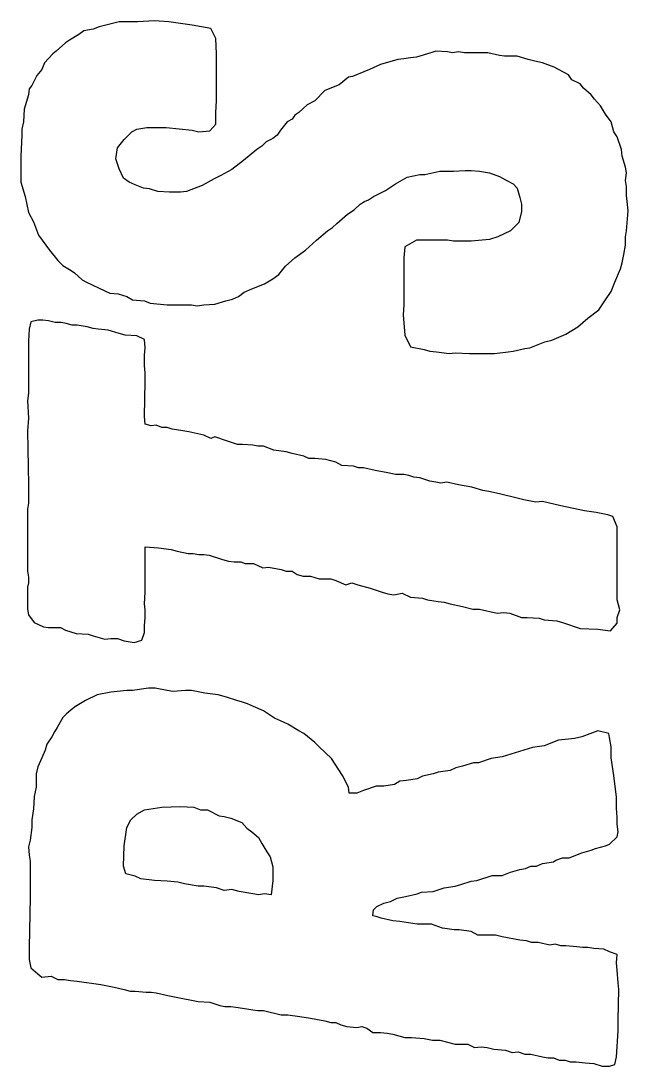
# Model space of a CAD drawing. Extents: x 21.5 to 68.8, y -31.2 to -10.6.
# Drawn here: x 46.877 to 47.897, y -14.927 to -13.171 of the extents above; entities that cross this region are included whole.
import ezdxf

# ---------------------------------------------------------------- set-up
doc = ezdxf.new("R2010")
doc.units = 0
doc.layers.add('Special_Silkscreen_Paths', color=7, linetype='CONTINUOUS')

msp = doc.modelspace()

# ---------------------------------------------------------------- linework, layer by layer
at = {"layer": 'Special_Silkscreen_Paths', "color": 7}
for points in [[(47.897344, -13.49004), (47.895933, -13.474518), (47.894522, -13.46464), (47.894522, -13.449118), (47.893111, -13.43924), (47.894522, -13.42654), (47.893111, -13.416663), (47.887467, -13.398318), (47.886056, -13.387029), (47.879, -13.365863), (47.873356, -13.357396), (47.869122, -13.340463), (47.859244, -13.327763), (47.850778, -13.313652), (47.8409, -13.302363), (47.835256, -13.295307), (47.822556, -13.284018), (47.816911, -13.276963), (47.8028, -13.269907), (47.797156, -13.26144), (47.773167, -13.24874), (47.753411, -13.241685), (47.740711, -13.238863), (47.729422, -13.236041), (47.711078, -13.230396), (47.689911, -13.230396), (47.681445, -13.228985), (47.661689, -13.224752), (47.622178, -13.224752), (47.6123, -13.223341), (47.602422, -13.224752), (47.593956, -13.223341), (47.5742, -13.221929), (47.565734, -13.224752), (47.541745, -13.231807), (47.531867, -13.233218), (47.520578, -13.234629), (47.5107, -13.236041), (47.481067, -13.244507), (47.462723, -13.252974), (47.4345, -13.264263), (47.427445, -13.265674), (47.411923, -13.278374), (47.387934, -13.288252), (47.371, -13.305185), (47.3583, -13.31224), (47.344189, -13.32494), (47.337134, -13.329174), (47.3329, -13.336229), (47.324434, -13.340463), (47.313145, -13.354574), (47.3075, -13.36304), (47.300445, -13.368685), (47.289156, -13.374329), (47.2821, -13.381385), (47.273634, -13.387029), (47.251056, -13.405374), (47.231301, -13.420896), (47.212956, -13.430774), (47.201667, -13.436418), (47.181912, -13.447707), (47.155101, -13.457585), (47.145223, -13.458996), (47.126878, -13.458996), (47.107123, -13.457585), (47.093012, -13.453351), (47.083134, -13.45194), (47.069023, -13.446296), (47.059145, -13.442063), (47.049267, -13.435007), (47.042212, -13.419485), (47.036567, -13.402551), (47.03939, -13.384207), (47.050678, -13.370096), (47.063378, -13.357396), (47.071845, -13.353163), (47.088778, -13.35034), (47.121234, -13.35034), (47.164978, -13.354574), (47.176267, -13.357396), (47.194612, -13.355985), (47.204489, -13.344696), (47.204489, -13.32494), (47.205901, -13.305185), (47.205901, -13.226163), (47.204489, -13.200763), (47.196023, -13.183829), (47.164978, -13.178185), (47.125467, -13.172541), (47.101478, -13.171129), (47.073256, -13.172541), (47.042212, -13.172541), (47.008345, -13.181007), (46.998467, -13.185241), (46.982945, -13.188063), (46.974478, -13.193707), (46.958956, -13.203585), (46.951901, -13.207818), (46.936379, -13.221929), (46.930734, -13.226163), (46.916623, -13.241685), (46.91239, -13.252974), (46.903923, -13.262852), (46.895456, -13.279785), (46.891223, -13.285429), (46.889812, -13.295307), (46.882756, -13.319296), (46.881345, -13.340463), (46.878523, -13.353163), (46.878523, -13.36304), (46.877112, -13.398318), (46.877112, -13.442063), (46.884167, -13.466051), (46.889812, -13.492863), (46.898279, -13.508385), (46.906745, -13.530962), (46.92509, -13.556362), (46.939201, -13.573296), (46.947667, -13.581762), (46.961779, -13.590229), (46.967423, -13.594462), (46.980123, -13.605751), (46.987178, -13.609985), (46.997056, -13.614218), (47.008345, -13.619862), (47.02669, -13.628329), (47.040801, -13.62974), (47.054912, -13.633974), (47.06479, -13.639618), (47.084545, -13.641029), (47.094423, -13.645262), (47.122645, -13.648085), (47.163567, -13.648085), (47.173445, -13.649496), (47.184734, -13.648085), (47.203078, -13.646674), (47.221423, -13.641029), (47.232712, -13.638207), (47.242589, -13.633974), (47.252467, -13.626918), (47.265167, -13.621274), (47.286334, -13.612807), (47.300445, -13.60434), (47.310323, -13.597285), (47.321612, -13.583174), (47.337134, -13.569062), (47.355478, -13.556362), (47.373823, -13.539429), (47.392167, -13.523907), (47.400634, -13.518263), (47.407689, -13.511207), (47.426034, -13.495685), (47.437323, -13.488629), (47.4472, -13.478751), (47.454256, -13.474518), (47.461311, -13.471696), (47.469778, -13.466051), (47.489534, -13.456174), (47.506467, -13.444885), (47.526223, -13.433596), (47.547389, -13.429363), (47.555856, -13.429363), (47.581256, -13.423718), (47.603834, -13.423718), (47.623589, -13.422307), (47.633467, -13.422307), (47.647578, -13.423718), (47.664511, -13.42654), (47.681445, -13.432185), (47.691322, -13.437829), (47.704022, -13.444885), (47.711078, -13.45194), (47.715311, -13.467463), (47.718133, -13.478751), (47.718133, -13.491451), (47.7139, -13.509796), (47.699789, -13.523907), (47.678622, -13.533785), (47.664511, -13.538018), (47.633467, -13.54084), (47.603834, -13.54084), (47.593956, -13.539429), (47.541745, -13.539429), (47.521989, -13.550718), (47.520578, -13.569062), (47.520578, -13.648085), (47.519167, -13.665018), (47.521989, -13.698885), (47.531867, -13.71864), (47.554445, -13.722873), (47.564322, -13.725696), (47.575611, -13.727107), (47.596778, -13.729929), (47.606656, -13.728518), (47.630645, -13.729929), (47.672978, -13.729929), (47.695556, -13.727107), (47.704022, -13.725696), (47.723778, -13.721462), (47.732245, -13.720051), (47.757645, -13.710173), (47.768933, -13.707351), (47.792922, -13.697473), (47.812678, -13.684773), (47.829611, -13.670662), (47.847956, -13.656551), (47.859244, -13.639618), (47.869122, -13.625507), (47.874767, -13.609985), (47.884644, -13.587407), (47.887467, -13.577529), (47.890289, -13.563418), (47.893111, -13.547896), (47.893111, -13.533785), (47.894522, -13.523907)], [(47.883233, -14.160316), (47.879, -14.143383), (47.879, -14.020616), (47.871944, -14.003683), (47.863478, -14.000861), (47.843722, -13.996627), (47.823967, -13.993805), (47.784456, -13.985339), (47.753411, -13.978283), (47.742122, -13.979694), (47.722367, -13.975461), (47.711078, -13.972639), (47.681445, -13.965583), (47.6631, -13.96135), (47.653222, -13.959939), (47.634878, -13.954294), (47.6123, -13.950061), (47.592545, -13.945828), (47.582667, -13.947239), (47.5742, -13.945828), (47.564322, -13.944416), (47.547389, -13.938772), (47.537511, -13.937361), (47.529045, -13.934539), (47.520578, -13.933128), (47.506467, -13.933128), (47.493767, -13.930305), (47.4726, -13.926072), (47.452845, -13.921839), (47.444378, -13.921839), (47.435911, -13.919016), (47.416156, -13.917605), (47.406278, -13.911961), (47.389345, -13.907728), (47.371, -13.906316), (47.361123, -13.906316), (47.352656, -13.902083), (47.3329, -13.89785), (47.323023, -13.895028), (47.301856, -13.892205), (47.284923, -13.88515), (47.275045, -13.88515), (47.266578, -13.883739), (47.249645, -13.882328), (47.241178, -13.882328), (47.222834, -13.876683), (47.203078, -13.869628), (47.196023, -13.87245), (47.184734, -13.866805), (47.159334, -13.861161), (47.149456, -13.85975), (47.131112, -13.856928), (47.122645, -13.854105), (47.114178, -13.854105), (47.104301, -13.849872), (47.095834, -13.851283), (47.085956, -13.848461), (47.084545, -13.835761), (47.085956, -13.776494), (47.085956, -13.762383), (47.084545, -13.749683), (47.084545, -13.73275), (47.085956, -13.72005), (47.084545, -13.705939), (47.071845, -13.700294), (47.05209, -13.698883), (47.042212, -13.696061), (47.023867, -13.690417), (47.006934, -13.689006), (46.998467, -13.687594), (46.98859, -13.684772), (46.971656, -13.68195), (46.96319, -13.68195), (46.953312, -13.679128), (46.944845, -13.677717), (46.934967, -13.677717), (46.923679, -13.674894), (46.913801, -13.673483), (46.905334, -13.673483), (46.894045, -13.676306), (46.891223, -13.689006), (46.889812, -13.708761), (46.889812, -13.79625), (46.888401, -13.80895), (46.889812, -13.838583), (46.888401, -13.85975), (46.889812, -13.950061), (46.889812, -13.981105), (46.888401, -13.990983), (46.888401, -14.095405), (46.889812, -14.105283), (46.889812, -14.115161), (46.888401, -14.122216), (46.888401, -14.158905), (46.889812, -14.168783), (46.89969, -14.181483), (46.915212, -14.188538), (46.923679, -14.18995), (46.943434, -14.18995), (46.951901, -14.194183), (46.970245, -14.199827), (46.990001, -14.201238), (46.998467, -14.204061), (47.018223, -14.209705), (47.028101, -14.208294), (47.03939, -14.208294), (47.050678, -14.212527), (47.067612, -14.21535), (47.080312, -14.211116), (47.084545, -14.198416), (47.084545, -14.187127), (47.085956, -14.173016), (47.085956, -14.160316), (47.084545, -14.150438), (47.085956, -14.130683), (47.085956, -14.054483), (47.108534, -14.055894), (47.129701, -14.058716), (47.139578, -14.061539), (47.157923, -14.065772), (47.166389, -14.065772), (47.176267, -14.067183), (47.184734, -14.067183), (47.193201, -14.068594), (47.215778, -14.07565), (47.225656, -14.078472), (47.235534, -14.079883), (47.246823, -14.079883), (47.253878, -14.082705), (47.267989, -14.082705), (47.283512, -14.089761), (47.293389, -14.08835), (47.314556, -14.092583), (47.323023, -14.095405), (47.3329, -14.095405), (47.341367, -14.10105), (47.351245, -14.103872), (47.363945, -14.103872), (47.378056, -14.108105), (47.397811, -14.108105), (47.406278, -14.110927), (47.423211, -14.117983), (47.433089, -14.115161), (47.442967, -14.117983), (47.464134, -14.123627), (47.483889, -14.130683), (47.493767, -14.133505), (47.503645, -14.134916), (47.517756, -14.132094), (47.531867, -14.13915), (47.551622, -14.140561), (47.560089, -14.143383), (47.578434, -14.146205), (47.588311, -14.147616), (47.598189, -14.150438), (47.619356, -14.154672), (47.636289, -14.158905), (47.647578, -14.158905), (47.677211, -14.165961), (47.6885, -14.16455), (47.698378, -14.165961), (47.718133, -14.173016), (47.728011, -14.173016), (47.747767, -14.174427), (47.756233, -14.17725), (47.7774, -14.178661), (47.787278, -14.181483), (47.816911, -14.191361), (47.846544, -14.192772), (47.867711, -14.195594), (47.879, -14.182894), (47.879, -14.173016)], [(47.881822, -14.798137), (47.880411, -14.786848), (47.879, -14.765681), (47.877589, -14.752981), (47.879, -14.73887), (47.8663, -14.734637), (47.856422, -14.730403), (47.839489, -14.728992), (47.829611, -14.727581), (47.821144, -14.727581), (47.811267, -14.72617), (47.792922, -14.724759), (47.784456, -14.724759), (47.774578, -14.721937), (47.766111, -14.723348), (47.746356, -14.719115), (47.735067, -14.719115), (47.7266, -14.716292), (47.715311, -14.714881), (47.685678, -14.709237), (47.674389, -14.706415), (47.644756, -14.706415), (47.633467, -14.70077), (47.613711, -14.697948), (47.605245, -14.697948), (47.585489, -14.695126), (47.567145, -14.68807), (47.543156, -14.68807), (47.513523, -14.683837), (47.502234, -14.682426), (47.482478, -14.678192), (47.474011, -14.67537), (47.468367, -14.673959), (47.469778, -14.664081), (47.475423, -14.658437), (47.486711, -14.652792), (47.498, -14.64997), (47.509289, -14.644326), (47.5234, -14.641503), (47.543156, -14.63727), (47.550211, -14.634448), (47.569967, -14.633037), (47.588311, -14.627392), (47.606656, -14.62457), (47.616534, -14.621748), (47.633467, -14.616103), (47.643345, -14.614692), (47.668745, -14.606226), (47.685678, -14.606226), (47.699789, -14.600581), (47.715311, -14.596348), (47.725189, -14.594937), (47.733656, -14.590704), (47.743533, -14.590704), (47.753411, -14.58647), (47.771756, -14.583648), (47.775989, -14.580826), (47.787278, -14.576592), (47.798567, -14.576592), (47.819733, -14.568126), (47.835256, -14.563892), (47.842311, -14.56107), (47.859244, -14.556837), (47.8663, -14.554015), (47.879, -14.541315), (47.880411, -14.532848), (47.879, -14.520148), (47.879, -14.508859), (47.877589, -14.493337), (47.877589, -14.474992), (47.873356, -14.438304), (47.869122, -14.40867), (47.869122, -14.390326), (47.8663, -14.374804), (47.864889, -14.367748), (47.846544, -14.363515), (47.819733, -14.373393), (47.807033, -14.376215), (47.797156, -14.377626), (47.780222, -14.379037), (47.756233, -14.388915), (47.736478, -14.391737), (47.685678, -14.407259), (47.667334, -14.410081), (47.646167, -14.417137), (47.6377, -14.417137), (47.619356, -14.422781), (47.608067, -14.425604), (47.598189, -14.429837), (47.578434, -14.432659), (47.569967, -14.435481), (47.551622, -14.439715), (47.543156, -14.443948), (47.524811, -14.44677), (47.513523, -14.448181), (47.505056, -14.453826), (47.486711, -14.456648), (47.474011, -14.456648), (47.452845, -14.463704), (47.441556, -14.467937), (47.428856, -14.467937), (47.427445, -14.458059), (47.417567, -14.438304), (47.399223, -14.410081), (47.378056, -14.390326), (47.371, -14.38327), (47.352656, -14.367748), (47.344189, -14.363515), (47.325845, -14.352226), (47.313145, -14.346581), (47.303267, -14.342348), (47.284923, -14.329648), (47.267989, -14.322593), (47.258112, -14.318359), (47.249645, -14.315537), (47.239767, -14.312715), (47.222834, -14.30707), (47.208723, -14.302837), (47.186145, -14.300015), (47.163567, -14.295782), (47.153689, -14.295782), (47.132523, -14.297193), (47.122645, -14.295782), (47.10289, -14.291548), (47.091601, -14.291548), (47.06479, -14.295782), (47.054912, -14.295782), (47.028101, -14.298604), (47.005523, -14.302837), (46.985767, -14.312715), (46.968834, -14.322593), (46.961779, -14.328237), (46.953312, -14.335293), (46.947667, -14.340937), (46.93779, -14.35787), (46.933556, -14.364926), (46.929323, -14.373393), (46.920856, -14.386093), (46.918034, -14.39597), (46.91239, -14.40867), (46.905334, -14.424193), (46.902512, -14.435481), (46.902512, -14.458059), (46.89969, -14.473581), (46.898279, -14.494748), (46.895456, -14.513092), (46.895456, -14.525792), (46.892634, -14.546959), (46.889812, -14.558248), (46.891223, -14.572359), (46.892634, -14.582237), (46.892634, -14.642915), (46.891223, -14.727581), (46.891223, -14.747337), (46.894045, -14.761448), (46.905334, -14.771326), (46.91239, -14.77697), (46.927912, -14.775559), (46.939201, -14.781203), (46.95049, -14.781203), (46.960367, -14.782614), (46.971656, -14.784026), (47.011167, -14.78967), (47.033745, -14.793903), (47.050678, -14.798137), (47.060556, -14.800959), (47.069023, -14.800959), (47.087367, -14.80237), (47.095834, -14.80237), (47.104301, -14.803781), (47.124056, -14.808014), (47.146634, -14.812248), (47.166389, -14.816481), (47.174856, -14.817892), (47.194612, -14.819303), (47.211545, -14.824948), (47.220012, -14.826359), (47.229889, -14.826359), (47.238356, -14.82777), (47.2567, -14.830592), (47.266578, -14.832003), (47.275045, -14.833414), (47.284923, -14.833414), (47.314556, -14.84047), (47.325845, -14.84047), (47.3456, -14.843292), (47.363945, -14.846114), (47.372412, -14.847526), (47.387934, -14.850348), (47.397811, -14.85317), (47.406278, -14.85317), (47.414745, -14.857403), (47.424623, -14.860226), (47.441556, -14.861637), (47.450023, -14.860226), (47.458489, -14.863048), (47.468367, -14.870103), (47.481067, -14.870103), (47.492356, -14.871514), (47.502234, -14.872926), (47.521989, -14.87857), (47.533278, -14.87857), (47.554445, -14.879981), (47.568556, -14.882803), (47.581256, -14.882803), (47.606656, -14.889859), (47.627822, -14.889859), (47.639111, -14.895503), (47.6504, -14.894092), (47.660278, -14.895503), (47.671567, -14.898325), (47.691322, -14.899737), (47.702611, -14.90397), (47.712489, -14.902559), (47.723778, -14.906792), (47.733656, -14.906792), (47.753411, -14.911025), (47.763289, -14.912437), (47.771756, -14.912437), (47.781633, -14.91667), (47.791511, -14.91667), (47.799978, -14.919492), (47.809856, -14.919492), (47.825378, -14.920903), (47.839489, -14.922314), (47.8536, -14.926548), (47.8663, -14.926548), (47.874767, -14.923725), (47.877589, -14.911025), (47.880411, -14.867281), (47.880411, -14.848937)], [(47.300445, -14.614692), (47.297623, -14.638681), (47.286334, -14.63727), (47.276456, -14.638681), (47.266578, -14.63727), (47.244001, -14.633037), (47.231301, -14.630215), (47.218601, -14.631626), (47.205901, -14.627392), (47.184734, -14.62457), (47.174856, -14.62457), (47.152278, -14.620337), (47.140989, -14.617515), (47.122645, -14.616103), (47.101478, -14.614692), (47.078901, -14.61187), (47.069023, -14.607637), (47.053501, -14.603404), (47.049267, -14.590704), (47.050678, -14.556837), (47.054912, -14.525792), (47.061967, -14.513092), (47.071845, -14.503215), (47.084545, -14.496159), (47.114178, -14.491926), (47.145223, -14.490515), (47.167801, -14.491926), (47.179089, -14.496159), (47.190378, -14.496159), (47.210134, -14.506037), (47.218601, -14.507448), (47.229889, -14.51027), (47.248234, -14.517326), (47.2567, -14.527204), (47.265167, -14.532848), (47.276456, -14.542726), (47.2821, -14.552604), (47.290567, -14.566715), (47.296212, -14.575181), (47.300445, -14.592115)]]:
    msp.add_lwpolyline(points, close=True, dxfattribs=at)

doc.saveas('drawing.dxf')
